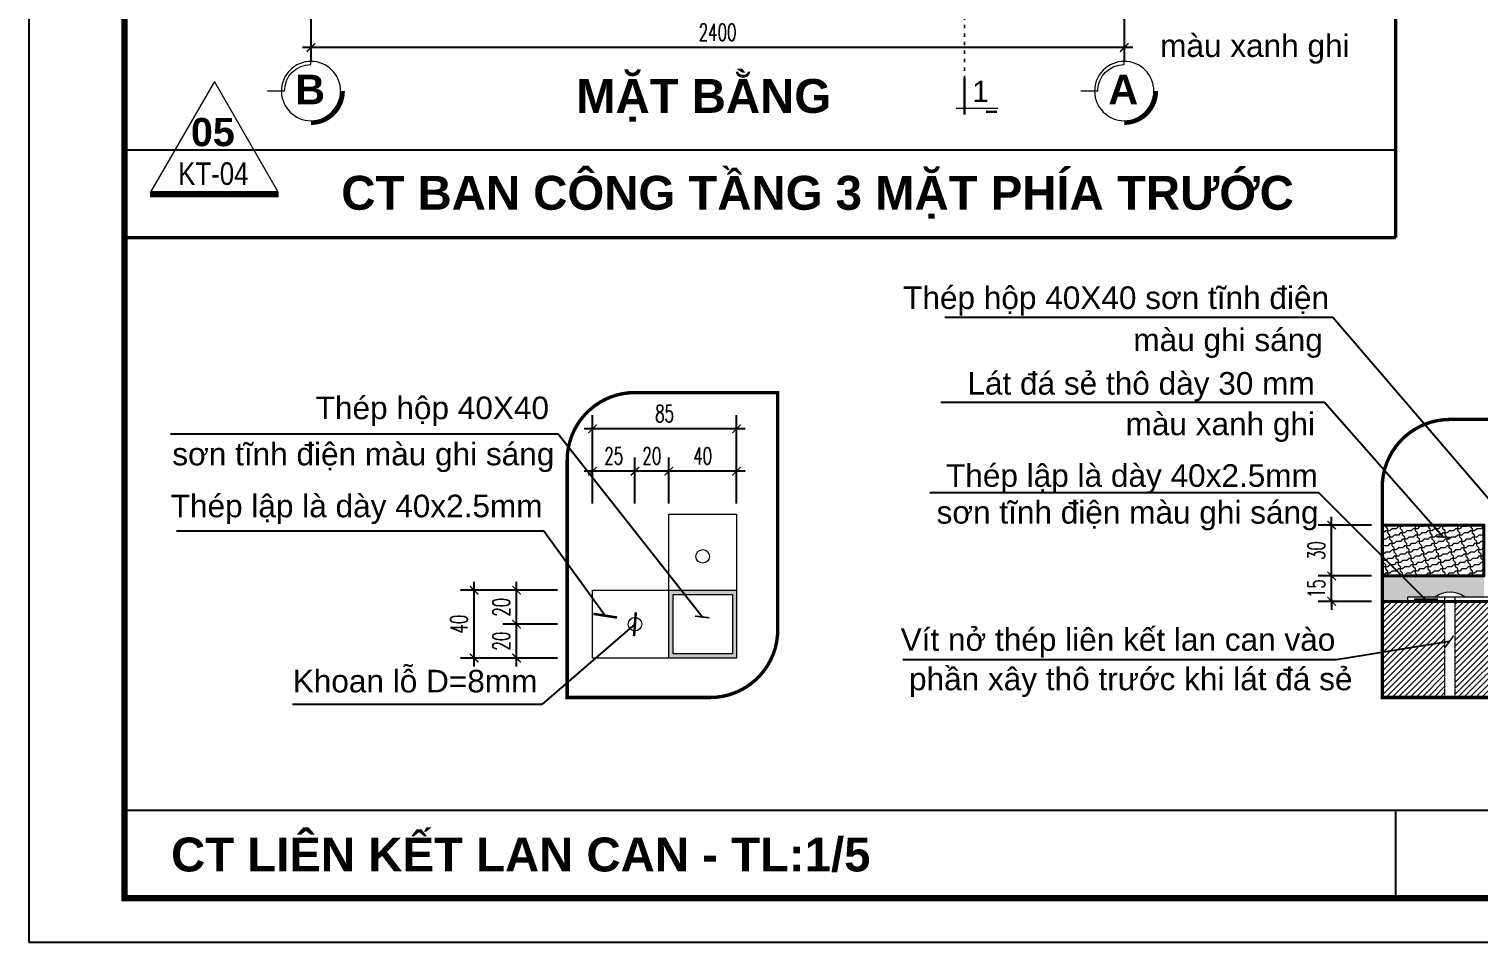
# Model space of a CAD drawing. Header units: millimetres. Extents: x -229618 to 2906, y -178063 to 96806.
# Drawn here: x -73921 to -69645, y -56426 to -53731 of the extents above; entities that cross this region are included whole.
import ezdxf
from ezdxf.enums import TextEntityAlignment as Align

# ---------------------------------------------------------------- set-up
doc = ezdxf.new("R2010")
doc.units = ezdxf.units.MM
doc.header["$LTSCALE"] = 200
doc.header["$MEASUREMENT"] = 0
doc.header["$PDMODE"] = 3
doc.header["$PDSIZE"] = 50
for name, pattern in [('DASHED2', [0.375, 0.25, -0.125]), ('DOT2', [0.125, 0, -0.125]), ('HIDDEN2', [0.1875, 0.125, -0.0625])]:
    doc.linetypes.add(name, pattern=pattern)
doc.layers.get('0').update_dxf_attribs({"color": 95, "linetype": 'CONTINUOUS'})
doc.layers.get('DEFPOINTS').update_dxf_attribs({"linetype": 'CONTINUOUS'})
for name, color, linetype, lineweight in [('cat', 1, 'CONTINUOUS', 40), ('hatch', 250, 'CONTINUOUS', 5), ('KH cat', 2, 'HIDDEN2', 50), ('khuat', 8, 'DASHED2', 15), ('thay', 7, 'CONTINUOUS', 18)]:
    doc.layers.add(name, color=color, linetype=linetype, lineweight=lineweight)
for name, color, linetype in [('CUA', 145, 'CONTINUOUS'), ('DIM', 251, 'CONTINUOUS'), ('KHUNGTEN', 7, 'CONTINUOUS'), ('TEXT', 33, 'CONTINUOUS')]:
    doc.layers.add(name, color=color, linetype=linetype)
doc.layers.add('in', color=203, linetype='CONTINUOUS', lineweight=5, plot=False)
doc.styles.add('Aria H B iso', font='Vharialb_0.ttf')
doc.styles.add('Aria H iso', font='Vharial_0.ttf')
doc.styles.add('Arial iso', font='vnarial_0.ttf')
doc.styles.add('Arial N   H iso', font='Vharialn_0.ttf')
doc.styles.add('Scale', font='vnsimli.shx', dxfattribs={"width": 0.65, "bigfont": 'bigfont.shx'})
doc.dimstyles.new('Scale', dxfattribs={"dimscale": 75, "dimtxt": 2, "dimasz": 1, "dimexe": 1.6, "dimexo": 0, "dimgap": 0.8, "dimtad": 1, "dimdec": 0, "dimzin": 0, "dimdsep": 46, "dimtxsty": 'Scale', "dimblk": 'ARCHTICK', "dimcen": 0.1, "dimdle": 1, "dimclrd": 256, "dimclre": 256, "dimclrt": 3, "dimadec": 0, "dimazin": 0, "dimtfac": 1, "dimtdec": 0, "dimtix": 1, "dimtmove": 2, "dimatfit": 3, "dimldrblk": 'ARCHTICK', "dimfxl": 0, "dimtolj": 1, "dimtzin": 0, "dimarcsym": 0})

# ---------------------------------------------------------------- blocks, each defined once
blk = doc.blocks.new('KhungA3')
at = {"layer": 'DEFPOINTS', "color": 8}
blk.add_lwpolyline([(-3.74, 3.81), (416.31, 3.81), (416.31, 300.81), (-3.74, 300.81)], close=True, dxfattribs=at)
at = {"layer": 'KHUNGTEN', "color": 4, "const_width": 0.724}
blk.add_lwpolyline([(7.54, 8.99), (411.13, 8.99), (411.13, 295.64), (7.54, 295.64)], close=True, dxfattribs=at)
blk = doc.blocks.new('_ArchTick')
at = {"color": 0, "linetype": 'ByBlock', "const_width": 0.15}
blk.add_lwpolyline([(-0.5, -0.5), (0.5, 0.5)], dxfattribs=at)
blk = doc.blocks.new('*D2190')
at = {"layer": 'DEFPOINTS', "color": 0}
for p in [(-72482.3, -55487.7), (-72361.7, -55487.7), (-72361.7, -55587.7)]:
    blk.add_point(p, dxfattribs=at)
at = {"layer": 'DIM', "lineweight": -2}
for p, q in [((-72482.3, -55612.7), (-72482.3, -55462.7)), ((-72361.7, -55487.7), (-72522.3, -55487.7)), ((-72361.7, -55587.7), (-72522.3, -55587.7))]:
    blk.add_line(p, q, dxfattribs=at)
at = {"layer": 'DIM', "lineweight": -2, "xscale": 25, "yscale": 25, "zscale": 25}
for p, rotation in [((-72482.3, -55487.7), 90), ((-72482.3, -55587.7), 270)]:
    blk.add_blockref('_ArchTick', p, dxfattribs=dict(at, rotation=rotation))
at = {"layer": 'DIM', "color": 3, "insert": (-72527.3, -55537.7), "char_height": 50, "attachment_point": 5, "rotation": 90, "style": 'Scale'}
blk.add_mtext('\\A1;20', dxfattribs=at)
blk = doc.blocks.new('*D2191')
at = {"layer": 'DEFPOINTS', "color": 0}
for p in [(-72482.3, -55387.7), (-72361.7, -55387.7), (-72361.7, -55487.7)]:
    blk.add_point(p, dxfattribs=at)
at = {"layer": 'DIM', "lineweight": -2}
for p, q in [((-72482.3, -55512.7), (-72482.3, -55362.7)), ((-72361.7, -55387.7), (-72522.3, -55387.7)), ((-72361.7, -55487.7), (-72522.3, -55487.7))]:
    blk.add_line(p, q, dxfattribs=at)
at = {"layer": 'DIM', "lineweight": -2, "xscale": 25, "yscale": 25, "zscale": 25}
for p, rotation in [((-72482.3, -55387.7), 90), ((-72482.3, -55487.7), 270)]:
    blk.add_blockref('_ArchTick', p, dxfattribs=dict(at, rotation=rotation))
at = {"layer": 'DIM', "color": 3, "insert": (-72527.3, -55437.7), "char_height": 50, "attachment_point": 5, "rotation": 90, "style": 'Scale'}
blk.add_mtext('\\A1;20', dxfattribs=at)
blk = doc.blocks.new('*D2192')
at = {"layer": 'DEFPOINTS', "color": 0}
for p in [(-72607.3, -55387.7), (-72361.7, -55387.7), (-72361.7, -55587.7)]:
    blk.add_point(p, dxfattribs=at)
at = {"layer": 'DIM', "lineweight": -2}
for p, q in [((-72607.3, -55612.7), (-72607.3, -55362.7)), ((-72361.7, -55387.7), (-72647.3, -55387.7)), ((-72361.7, -55587.7), (-72647.3, -55587.7))]:
    blk.add_line(p, q, dxfattribs=at)
at = {"layer": 'DIM', "lineweight": -2, "xscale": 25, "yscale": 25, "zscale": 25}
for p, rotation in [((-72607.3, -55387.7), 90), ((-72607.3, -55587.7), 270)]:
    blk.add_blockref('_ArchTick', p, dxfattribs=dict(at, rotation=rotation))
at = {"layer": 'DIM', "color": 3, "insert": (-72652.3, -55487.7), "char_height": 50, "attachment_point": 5, "rotation": 90, "style": 'Scale'}
blk.add_mtext('\\A1;40', dxfattribs=at)
blk = doc.blocks.new('*D2193')
at = {"layer": 'DEFPOINTS', "color": 0}
for p in [(-72032.9, -55036.2), (-72032.9, -55131.9), (-71832.9, -55131.9)]:
    blk.add_point(p, dxfattribs=at)
at = {"layer": 'DIM', "lineweight": -2}
for p, q in [((-71807.9, -55036.2), (-72057.9, -55036.2)), ((-72032.9, -55131.9), (-72032.9, -54996.2)), ((-71832.9, -55131.9), (-71832.9, -54996.2))]:
    blk.add_line(p, q, dxfattribs=at)
at = {"layer": 'DIM', "lineweight": -2, "xscale": 25, "yscale": 25, "zscale": 25, "rotation": 180}
blk.add_blockref('_ArchTick', (-72032.9, -55036.2), dxfattribs=at)
at = {"layer": 'DIM', "lineweight": -2, "xscale": 25, "yscale": 25, "zscale": 25}
blk.add_blockref('_ArchTick', (-71832.9, -55036.2), dxfattribs=at)
at = {"layer": 'DIM', "color": 3, "insert": (-71932.9, -54991.2), "char_height": 50, "attachment_point": 5, "style": 'Scale'}
blk.add_mtext('\\A1;40', dxfattribs=at)
blk = doc.blocks.new('*D2194')
at = {"layer": 'DEFPOINTS', "color": 0}
for p in [(-72132.9, -55036.2), (-72132.9, -55131.9), (-72032.9, -55131.9)]:
    blk.add_point(p, dxfattribs=at)
at = {"layer": 'DIM', "lineweight": -2}
for p, q in [((-72007.9, -55036.2), (-72157.9, -55036.2)), ((-72132.9, -55131.9), (-72132.9, -54996.2)), ((-72032.9, -55131.9), (-72032.9, -54996.2))]:
    blk.add_line(p, q, dxfattribs=at)
at = {"layer": 'DIM', "lineweight": -2, "xscale": 25, "yscale": 25, "zscale": 25, "rotation": 180}
blk.add_blockref('_ArchTick', (-72132.9, -55036.2), dxfattribs=at)
at = {"layer": 'DIM', "lineweight": -2, "xscale": 25, "yscale": 25, "zscale": 25}
blk.add_blockref('_ArchTick', (-72032.9, -55036.2), dxfattribs=at)
at = {"layer": 'DIM', "color": 3, "insert": (-72082.9, -54991.2), "char_height": 50, "attachment_point": 5, "style": 'Scale'}
blk.add_mtext('\\A1;20', dxfattribs=at)
blk = doc.blocks.new('*D2195')
at = {"layer": 'DEFPOINTS', "color": 0}
for p in [(-72257.9, -55036.2), (-72257.9, -55131.9), (-72132.9, -55131.9)]:
    blk.add_point(p, dxfattribs=at)
at = {"layer": 'DIM', "lineweight": -2}
for p, q in [((-72107.9, -55036.2), (-72282.9, -55036.2)), ((-72257.9, -55131.9), (-72257.9, -54996.2)), ((-72132.9, -55131.9), (-72132.9, -54996.2))]:
    blk.add_line(p, q, dxfattribs=at)
at = {"layer": 'DIM', "lineweight": -2, "xscale": 25, "yscale": 25, "zscale": 25, "rotation": 180}
blk.add_blockref('_ArchTick', (-72257.9, -55036.2), dxfattribs=at)
at = {"layer": 'DIM', "lineweight": -2, "xscale": 25, "yscale": 25, "zscale": 25}
blk.add_blockref('_ArchTick', (-72132.9, -55036.2), dxfattribs=at)
at = {"layer": 'DIM', "color": 3, "insert": (-72195.4, -54991.2), "char_height": 50, "attachment_point": 5, "style": 'Scale'}
blk.add_mtext('\\A1;25', dxfattribs=at)
blk = doc.blocks.new('*D2196')
at = {"layer": 'DEFPOINTS', "color": 0}
for p in [(-72257.9, -54911.2), (-72257.9, -55131.9), (-71832.9, -55131.9)]:
    blk.add_point(p, dxfattribs=at)
at = {"layer": 'DIM', "lineweight": -2}
for p, q in [((-72257.9, -55131.9), (-72257.9, -54871.2)), ((-71832.9, -55131.9), (-71832.9, -54871.2)), ((-71807.9, -54911.2), (-72282.9, -54911.2))]:
    blk.add_line(p, q, dxfattribs=at)
at = {"layer": 'DIM', "lineweight": -2, "xscale": 25, "yscale": 25, "zscale": 25, "rotation": 180}
blk.add_blockref('_ArchTick', (-72257.9, -54911.2), dxfattribs=at)
at = {"layer": 'DIM', "lineweight": -2, "xscale": 25, "yscale": 25, "zscale": 25}
blk.add_blockref('_ArchTick', (-71832.9, -54911.2), dxfattribs=at)
at = {"layer": 'DIM', "color": 3, "insert": (-72045.4, -54866.2), "char_height": 50, "attachment_point": 5, "style": 'Scale'}
blk.add_mtext('\\A1;85', dxfattribs=at)
blk = doc.blocks.new('*D2197')
at = {"layer": 'DEFPOINTS', "color": 0}
for p in [(-70076.7, -55345.5), (-69959.1, -55345.5), (-69959.1, -55420.5)]:
    blk.add_point(p, dxfattribs=at)
at = {"layer": 'DIM', "lineweight": -2}
for p, q in [((-70076.7, -55345.5), (-70076.7, -55320.5)), ((-69959.1, -55345.5), (-70116.7, -55345.5)), ((-70076.7, -55420.5), (-70076.7, -55345.5)), ((-69959.1, -55420.5), (-70116.7, -55420.5)), ((-70076.7, -55420.5), (-70076.7, -55445.5))]:
    blk.add_line(p, q, dxfattribs=at)
at = {"layer": 'DIM', "lineweight": -2, "xscale": 25, "yscale": 25, "zscale": 25}
for p, rotation in [((-70076.7, -55345.5), 270), ((-70076.7, -55420.5), 90)]:
    blk.add_blockref('_ArchTick', p, dxfattribs=dict(at, rotation=rotation))
at = {"layer": 'DIM', "color": 3, "insert": (-70121.7, -55383), "char_height": 50, "attachment_point": 5, "rotation": 90, "style": 'Scale'}
blk.add_mtext('\\A1;15', dxfattribs=at)
blk = doc.blocks.new('*D2198')
at = {"layer": 'DEFPOINTS', "color": 0}
for p in [(-70076.7, -55195.5), (-69959.1, -55195.5), (-69959.1, -55345.5)]:
    blk.add_point(p, dxfattribs=at)
at = {"layer": 'DIM', "lineweight": -2}
for p, q in [((-69959.1, -55195.5), (-70116.7, -55195.5)), ((-70076.7, -55370.5), (-70076.7, -55170.5)), ((-69959.1, -55345.5), (-70116.7, -55345.5))]:
    blk.add_line(p, q, dxfattribs=at)
at = {"layer": 'DIM', "lineweight": -2, "xscale": 25, "yscale": 25, "zscale": 25}
for p, rotation in [((-70076.7, -55195.5), 90), ((-70076.7, -55345.5), 270)]:
    blk.add_blockref('_ArchTick', p, dxfattribs=dict(at, rotation=rotation))
at = {"layer": 'DIM', "color": 3, "insert": (-70121.7, -55270.5), "char_height": 50, "attachment_point": 5, "rotation": 90, "style": 'Scale'}
blk.add_mtext('\\A1;30', dxfattribs=at)
blk = doc.blocks.new('cactd')
at = {"layer": 'thay', "ltscale": 600}
blk.add_line((-9972, -9225), (2458, -9225), dxfattribs=at)
at = {"layer": 'thay', "ltscale": 600, "const_width": 762}
for points in [[(0, 0), (0, -11114)], [(-9771, -10263), (-6486, -10263)]]:
    blk.add_lwpolyline(points, dxfattribs=at)
at = {"layer": 'TEXT', "style": 'Aria H iso'}
blk.add_attdef('1', text='', height=6350, dxfattribs=at).set_placement((-4149, -4127), align=Align.MIDDLE_CENTER)
blk = doc.blocks.new('ct')
at = {"layer": 'thay', "ltscale": 600}
blk.add_line((8891, 0), (-8891, 0), dxfattribs=at)
blk.add_lwpolyline([(0, 15400), (14294, -9358), (-14294, -9358)], close=True, dxfattribs=at)
at = {"layer": 'thay', "color": 1, "ltscale": 600, "const_width": 1270}
blk.add_lwpolyline([(-14464, -9993), (14464, -9993)], dxfattribs=at)
at = {"layer": 'TEXT'}
for tag, height, style, p in [('01', 6350, 'Aria H B iso', (238, 862)), ('KT-00', 5080, 'Arial N   H iso', (96, -7856))]:
    blk.add_attdef(tag, text='', height=height, dxfattribs=dict(at, style=style)).set_placement(p, align=Align.CENTER)
blk = doc.blocks.new('*D2208')
at = {"layer": 'DEFPOINTS', "color": 0}
for p in [(-73088.9, -53552.1), (-70688.9, -53552.1), (-73088.9, -53786.2)]:
    blk.add_point(p, dxfattribs=at)
at = {"layer": 'DIM', "lineweight": -2}
for p, q in [((-73088.9, -53552.1), (-73088.9, -53826.2)), ((-70688.9, -53552.1), (-70688.9, -53826.2)), ((-70663.9, -53786.2), (-73113.9, -53786.2))]:
    blk.add_line(p, q, dxfattribs=at)
at = {"layer": 'DIM', "lineweight": -2, "xscale": 25, "yscale": 25, "zscale": 25, "rotation": 180}
blk.add_blockref('_ArchTick', (-73088.9, -53786.2), dxfattribs=at)
at = {"layer": 'DIM', "lineweight": -2, "xscale": 25, "yscale": 25, "zscale": 25}
blk.add_blockref('_ArchTick', (-70688.9, -53786.2), dxfattribs=at)
at = {"layer": 'DIM', "color": 3, "insert": (-71888.9, -53741.2), "char_height": 50, "attachment_point": 5, "style": 'Scale'}
blk.add_mtext('\\A1;2400', dxfattribs=at)
blk = doc.blocks.new('*U800')
at = {"layer": 'thay', "ltscale": 600}
for p, q in [((0, -434.9), (0, -384.9)), ((78.3, -513.2), (128.3, -513.2))]:
    blk.add_line(p, q, dxfattribs=at)
at = {"layer": 'thay', "ltscale": 600, "const_width": 12.5}
blk.add_lwpolyline([(-93.8, -513.2, 0.414214), (0, -607, 0.414214)], format="xyb", dxfattribs=at)
at = {"layer": 'thay', "ltscale": 600}
blk.add_circle((0, -513.2), 87.5, dxfattribs=at)
blk.add_arc((0, -513.2), 78.3, 0, 90, dxfattribs=at)
at = {"layer": 'TEXT', "linetype": 'Continuous', "style": 'Aria H B iso'}
blk.add_attdef('A', text='', height=87.5, dxfattribs=at).set_placement((0, -552.6), align=Align.CENTER)

msp = doc.modelspace()

# ---------------------------------------------------------------- hatches: boundary and pattern name
at = {"layer": 'cat', "linetype": 'Continuous'}
h = msp.add_hatch(color=256, dxfattribs=at)
h.paths.add_polyline_path([(-71845.4, -55575.2), (-72020.4, -55575.2), (-72020.4, -55400.2), (-71845.4, -55400.2)])
h.paths.add_polyline_path([(-71832.9, -55587.7), (-72032.9, -55587.7), (-72032.9, -55387.7), (-71832.9, -55387.7)])
at = {"layer": 'hatch'}
h = msp.add_hatch(dxfattribs=at)
h.set_pattern_fill('UNISTONE', color=256, scale=5, style=0)
h.set_pattern_definition([(180, (-1306298.425, 279593.941), (-43.75, 6.25), [12.5, -50]), (90, (-1306304.675, 279587.691), (6.25, 106.25), [12.5, -112.5]), (135, (-1306304.675, 279600.191), (-6.250000025, 18.750000004), [8.83883475, -79.5495129]), (225, (-1306310.925, 279593.941), (-18.750000004, -6.250000025), [8.83883475, -35.35533905])])
h.paths.add_polyline_path([(-69305.9, -55195.5), (-69305.9, -55345.5), (-69477.4, -55345.5), (-69477.4, -55195.5)])
h.paths.add_polyline_path([(-69927.4, -55345.5), (-69927.4, -55195.5), (-69627.4, -55195.5), (-69627.4, -55345.5)])
h = msp.add_hatch(dxfattribs=at)
h.set_pattern_fill('AR-CONC', color=256, scale=2.5, style=0)
h.set_pattern_definition([(130, (-137337.872, 9289.607), (-17.9315046, -1.5688034), [1.875, -20.625]), (185, (-137337.872, 9289.607), (3.4687833, 18.8048033), [1.5, -16.5]), (79.5486, (-137339.366, 9289.476), (-14.4627345, 17.2359886), [1.5935047, -17.5285528]), (133.8158, (-137337.872, 9294.607), (-26.681026, -4.1379754), [2.8125, -30.9375]), (83.3644, (-137340.095, 9294.262), (-23.3665676, 24.352947), [2.390257, -26.292825]), (188.8158, (-137337.872, 9294.607), (-23.366549, 24.352965), [2.25, -24.75]), (159, (-137340.372, 9293.357), (-14.9226763, -10.0654723), [1.875, -20.625]), (214, (-137340.372, 9293.357), (-6.0828833, 18.128751), [1.5, -16.5]), (108.5486, (-137341.615, 9292.518), (-21.0055657, 8.0632624), [1.5935047, -17.5285528]), (142.5, (-137337.872, 9289.6067), (-0.3039964, 8.32234635), [0, -16.3, 0, -16.75, 0, -16.5625]), (172.5, (-137337.872, 9289.607), (-6.5767384, 9.8602928), [0, -9.55, 0, -15.925, 0, -6.3125]), (212.5, (-137332.297, 9289.607), (-13.3455609, -0.5638718), [0, -6.25, 0, -19.5, 0, -25.875]), (222.5, (-137329.797, 9289.607), (-14.5796542, 2.5026246), [0, -8.125, 0, -12.95, 0, -18.375])])
h.paths.add_polyline_path([(-69477.4, -55408), (-69477.4, -55345.5), (-69305.9, -55345.5), (-69305.9, -55420.5), (-69477.4, -55420.5)])
edge = h.paths.add_edge_path()
edge.add_line((-69927.4, -55420.5), (-69927.4, -55345.5))
edge.add_line((-69927.4, -55345.5), (-69627.4, -55345.5))
edge.add_line((-69627.4, -55345.5), (-69627.4, -55408))
edge.add_line((-69627.4, -55408), (-69683.6, -55408))
edge.add_arc((-69727.4, -55464.6), 71.5, 412.2525, 487.7475)
edge.add_line((-69771.2, -55408), (-69852.4, -55408))
edge.add_line((-69852.4, -55408), (-69852.4, -55420.5))
edge.add_line((-69852.4, -55420.5), (-69927.4, -55420.5))
h = msp.add_hatch(dxfattribs=at)
h.set_pattern_fill('ANSI31', color=256, scale=100, style=0)
h.paths.add_polyline_path([(-69927.4, -55704.1), (-69927.4, -55420.5), (-69742.4, -55420.5), (-69742.4, -55704.1)])
edge = h.paths.add_edge_path()
edge.add_arc((-69505.9, -55504.1), 200, 270, 360, ccw=False)
edge.add_line((-69505.9, -55704.1), (-69712.4, -55704.1))
edge.add_line((-69712.4, -55704.1), (-69712.4, -55420.5))
edge.add_line((-69712.4, -55420.5), (-69305.9, -55420.5))
edge.add_line((-69305.9, -55420.5), (-69305.9, -55504.1))

# ---------------------------------------------------------------- linework, layer by layer
at = {"layer": 'cat', "linetype": 'Continuous'}
msp.add_line((-69927.4, -55420.5), (-69305.9, -55420.5), dxfattribs=at)
msp.add_lwpolyline([(-69927.4, -55195.5), (-69627.4, -55195.5), (-69627.4, -55345.5), (-69927.4, -55345.5)], dxfattribs=at)
at = {"layer": 'DIM'}
msp.add_line((-69887.9, -56037.8), (-69887.9, -56296.2), dxfattribs=at)
msp.add_lwpolyline([(-69887.9, -54088.5), (-73639.2, -54088.5), (-73639.2, -54346.8), (-69887.9, -54346.8)], dxfattribs=at)
msp.add_lwpolyline([(-64699.5, -56037.8), (-73639.2, -56037.8), (-73639.2, -56296.2), (-64699.5, -56296.2)], close=True, dxfattribs=at)
at = {"layer": 'hatch'}
for points in [[(-71832.9, -55587.7), (-72032.9, -55587.7), (-72032.9, -55387.7), (-71832.9, -55387.7)], [(-71845.4, -55575.2), (-72020.4, -55575.2), (-72020.4, -55400.2), (-71845.4, -55400.2)]]:
    msp.add_lwpolyline(points, close=True, dxfattribs=at)
at = {"layer": 'in'}
msp.add_lwpolyline([(-73921.2, -49000.5), (-63420.1, -49000.5), (-63420.1, -56425.5), (-73921.2, -56425.5)], close=True, dxfattribs=at)
at = {"layer": 'KH cat', "linetype": 'DOT2'}
msp.add_lwpolyline([(-71160.4, -53874.9), (-71160.4, -51535)], dxfattribs=at)
at = {"layer": 'khuat', "ltscale": 0.05}
for p, q in [((-69742.4, -55704.1), (-69742.4, -55408)), ((-69712.4, -55704.1), (-69712.4, -55408))]:
    msp.add_line(p, q, dxfattribs=at)
at = {"layer": 'khuat', "color": 5, "const_width": 10}
for points in [[(-64699.5, -51277.4), (-69887.9, -51277.4), (-69887.9, -54346.8)], [(-69887.9, -54346.8), (-73639.2, -54346.8)]]:
    msp.add_lwpolyline(points, dxfattribs=at)
for points in [[(-72332.9, -55704.1), (-71911.4, -55704.1, 0.414214), (-71711.4, -55504.1), (-71711.4, -54804.2), (-72132.9, -54804.2, 0.414214), (-72332.9, -55004.2)], [(-69927.4, -55704.1), (-69505.9, -55704.1, 0.414214), (-69305.9, -55504.1), (-69305.9, -54883.5), (-69727.4, -54883.5, 0.414214), (-69927.4, -55083.5)]]:
    msp.add_lwpolyline(points, format="xyb", close=True, dxfattribs=at)
at = {"layer": 'thay'}
for points in [[(-72032.9, -55387.7), (-72032.9, -55162.7), (-71832.9, -55162.7), (-71832.9, -55387.7)], [(-72032.9, -55587.7), (-72257.9, -55587.7), (-72257.9, -55387.7), (-72032.9, -55387.7)]]:
    msp.add_lwpolyline(points, dxfattribs=at)
at = {"layer": 'thay', "linetype": 'Continuous'}
msp.add_lwpolyline([(-69852.4, -55420.5), (-69477.4, -55420.5), (-69477.4, -55408), (-69852.4, -55408)], close=True, dxfattribs=at)
at = {"layer": 'thay'}
for centre in [(-71932.9, -55287.7), (-72132.9, -55487.7)]:
    msp.add_circle(centre, 20, dxfattribs=at)
at = {"layer": 'thay', "linetype": 'Continuous'}
msp.add_arc((-69727.4, -55464.6), 71.5, 52.2525, 127.7475, dxfattribs=at)

# ---------------------------------------------------------------- block references
at = {"layer": 'CUA'}
ref = msp.add_blockref('cactd', (-71160.4, -53874.9), dxfattribs=dict(at, xscale=-0.009842519648373127, yscale=0.009842519648373127, zscale=0.009842519675196733))
ref.add_attrib('1', '1', dxfattribs={"layer": 'TEXT', "height": 62.5, "style": 'Aria H iso'}).set_placement((-71113, -53915.5), align=Align.MIDDLE_CENTER)
ref = msp.add_blockref('ct', (-73374, -54088.5), dxfattribs=dict(at, xscale=-0.01312335953116417, yscale=0.01312335953116417, zscale=0.01312335958005234))
ref.add_attrib('KT-00', 'kt-04', dxfattribs={"layer": 'TEXT', "height": 66.67, "style": 'Arial N   H iso'}).set_placement((-73377.2, -54191.6), align=Align.CENTER)
ref.add_attrib('01', '05', dxfattribs={"layer": 'TEXT', "height": 83.33, "style": 'Aria H B iso'}).set_placement((-73378.5, -54077.2), align=Align.CENTER)
at = {"layer": 'hatch'}
ref = msp.add_blockref('*U800', (-73088.9, -53401.3), dxfattribs=dict(at, xscale=-1))
ref.add_attrib('A', 'b', dxfattribs={"layer": 'TEXT', "linetype": 'Continuous', "height": 87.5, "style": 'Aria H B iso'}).set_placement((-73091.6, -53953.9), align=Align.CENTER)
ref = msp.add_blockref('*U800', (-70688.9, -53401.3), dxfattribs=dict(at, xscale=-1))
ref.add_attrib('A', 'a', dxfattribs={"layer": 'TEXT', "linetype": 'Continuous', "height": 87.5, "style": 'Aria H B iso'}).set_placement((-70691.7, -53953.9), align=Align.CENTER)
at = {"layer": 'KHUNGTEN', "xscale": 25, "yscale": 25, "zscale": 25.00000000000008}
msp.add_blockref('KhungA3', (-73827.8, -56520.9), dxfattribs=at)

# ---------------------------------------------------------------- texts
at = {"layer": 'TEXT', "style": 'Arial iso'}
for s, p in [('mµu xanh ghi', (-70582.9, -53814)), ('ThÐp hép 40X40 s¬n tÜnh ®iÖn', (-71341.4, -54557.6)), ('mµu ghi s¸ng', (-70662, -54682)), ('L¸t ®¸ sÎ th« dµy 30 mm ', (-71151.7, -54810.4)), ('ThÐp hép 40X40 ', (-73075.1, -54882.7)), ('mµu xanh ghi ', (-70684.9, -54930)), ('s¬n tÜnh ®iÖn mµu ghi s¸ng', (-73498.2, -55019)), ('ThÐp lËp lµ dµy 40x2.5mm ', (-71214.8, -55082.4)), ('ThÐp lËp lµ dµy 40x2.5mm ', (-73503, -55172.2)), ('s¬n tÜnh ®iÖn mµu ghi s¸ng ', (-71242.7, -55190.9)), ('VÝt në thÐp liªn kÕt lan can vµo', (-71348.7, -55566.3)), ('Khoan lç D=8mm ', (-73142.8, -55689)), (' phÇn x©y th« tr\xadíc khi l¸t ®¸ sÎ', (-71349.9, -55682.6))]:
    msp.add_text(s, height=66.667, dxfattribs=at).set_placement(p)
at = {"layer": 'TEXT', "style": 'Aria H B iso'}
for s, p in [('mÆt b»ng', (-71930.2, -53979)), ('CT ban c«ng tÇng 3 mÆt phÝa tr\xadíc', (-71593.8, -54264.8)), ('ct liªn kÕt lan can - tl:1/5', (-72469.8, -56217.3))]:
    msp.add_text(s, height=100, dxfattribs=at).set_placement(p, align=Align.CENTER)

# ---------------------------------------------------------------- dimensions: what is measured, and where the dimension line sits
at = {"layer": 'DIM'}
for base, p1, p2, angle, override, picture, middle in [((-73088.9, -53786.2), (-70688.9, -53552.1), (-73088.9, -53552.1), 180, {"dimscale": 25}, '*D2208', (-71888.9, -53741.2)), ((-72257.9, -54911.2), (-71832.9, -55131.9), (-72257.9, -55131.9), 180, {"dimscale": 25, "dimlfac": 0.2}, '*D2196', (-72045.4, -54866.2)), ((-72257.9, -55036.2), (-72132.9, -55131.9), (-72257.9, -55131.9), 180, {"dimscale": 25, "dimlfac": 0.2}, '*D2195', (-72195.4, -54991.2)), ((-72132.9, -55036.2), (-72032.9, -55131.9), (-72132.9, -55131.9), 180, {"dimscale": 25, "dimlfac": 0.2}, '*D2194', (-72082.9, -54991.2)), ((-72032.9, -55036.2), (-71832.9, -55131.9), (-72032.9, -55131.9), 180, {"dimscale": 25, "dimlfac": 0.2}, '*D2193', (-71932.9, -54991.2)), ((-70076.7, -55195.5), (-69959.1, -55345.5), (-69959.1, -55195.5), 90, {"dimscale": 25, "dimlfac": 0.2}, '*D2198', (-70121.7, -55270.5)), ((-70076.7, -55345.5), (-69959.1, -55420.5), (-69959.1, -55345.5), 90, {"dimscale": 25, "dimlfac": 0.2}, '*D2197', (-70121.7, -55383)), ((-72607.3, -55387.7), (-72361.7, -55587.7), (-72361.7, -55387.7), 90, {"dimscale": 25, "dimlfac": 0.2}, '*D2192', (-72652.3, -55487.7)), ((-72482.3, -55387.7), (-72361.7, -55487.7), (-72361.7, -55387.7), 90, {"dimscale": 25, "dimlfac": 0.2}, '*D2191', (-72527.3, -55437.7)), ((-72482.3, -55487.7), (-72361.7, -55587.7), (-72361.7, -55487.7), 90, {"dimscale": 25, "dimlfac": 0.2}, '*D2190', (-72527.3, -55537.7))]:
    dim = msp.add_linear_dim(base=base, p1=p1, p2=p2, angle=angle, dimstyle='Scale', override=override, dxfattribs=at)
    dim.commit()
    dim.dimension.update_dxf_attribs({"geometry": picture, "text_midpoint": middle})

# ---------------------------------------------------------------- leaders
at = {"layer": 'DIM', "linetype": 'Continuous'}
for points, override in [([(-69559.8, -55180.6), (-70073.6, -54582.6), (-71218.4, -54582.6)], {"dimscale": 30, "dimfxl": 90}), ([(-69747.9, -55230.7), (-70097.9, -54833.1), (-71230.5, -54833.1)], {"dimscale": 30, "dimfxl": 90}), ([(-71934.2, -55466.4), (-72359, -54926.6), (-73503.9, -54926.6)], {"dimscale": 30, "dimfxl": 90}), ([(-69798.4, -55415.6), (-70114.8, -55100.1), (-71262.9, -55100.1)], {"dimscale": 50, "dimfxl": 90}), ([(-72220.3, -55462.7), (-72401.8, -55213.5), (-73485.6, -55213.5)], {"dimscale": 50, "dimfxl": 90}), ([(-72132.9, -55487.7), (-72407.9, -55724.2), (-73143.6, -55724.2)], {"dimscale": 50, "dimfxl": 90})]:
    msp.add_leader(points, dimstyle='Scale', override=override, dxfattribs=at)
at = {"layer": 'hatch', "linetype": 'Continuous'}
msp.add_leader([(-69728.9, -55538.5), (-70062.7, -55593.1), (-71342.6, -55593.1)], dimstyle='Scale', override={"dimscale": 30, "dimfxl": 90}, dxfattribs=at)

doc.saveas('drawing.dxf')
